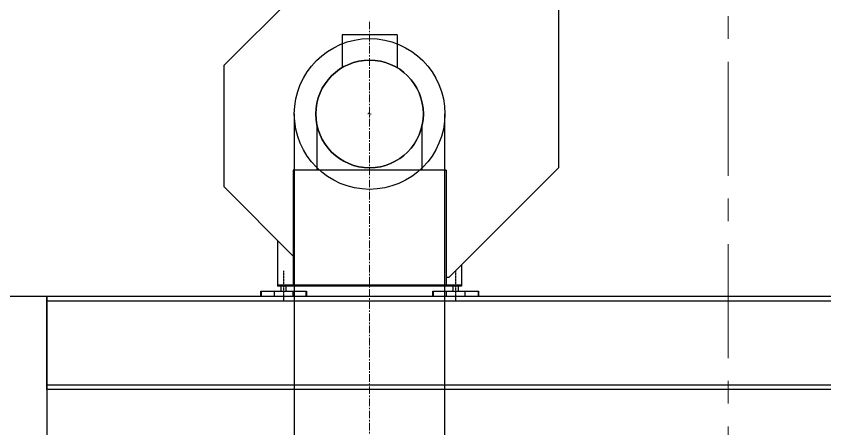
# Model space of a CAD drawing. Header units: millimetres. Extents: x 3220 to 226993, y 817 to 176024.
# Drawn here: x 161330 to 164713, y 161390 to 163114 of the extents above; entities that cross this region are included whole.
import ezdxf

# ---------------------------------------------------------------- set-up
doc = ezdxf.new("R2010")
doc.units = ezdxf.units.MM
for name, pattern in [('AXES', [50.8, 31.75, -6.35, 6.35, -6.35]), ('HARTLIJN', [1, 0.84, -0.08, 0, -0.08]), ('SLD-Solid', [0])]:
    doc.linetypes.add(name, pattern=pattern)
doc.layers.add('Axe', color=1, linetype='AXES', lineweight=9)
for name, color, linetype in [('HARTLIJN', 1, 'HARTLIJN'), ('LIJN-035', 7, 'Continuous'), ('SLD-0', 179, 'SLD-Solid')]:
    doc.layers.add(name, color=color, linetype=linetype)

# ---------------------------------------------------------------- blocks, each defined once
blk = doc.blocks.new('section 1-2')
for points in [[(12150, 10020), (11850, 10020), (11850, 26000), (12150, 26000)], [(17850, 25610), (12150, 25610), (12150, 26000), (17850, 26000)], [(12150, 25981), (17850, 25981), (17850, 25629), (12150, 25629)]]:
    blk.add_lwpolyline(points, close=True)
at = {"layer": 'Axe', "ltscale": 15}
blk.add_line((15000, -5500), (15000, 33323.9), dxfattribs=at)
blk = doc.blocks.new('SW_CENTERMARKSYMBOL_0')
at = {"layer": 'SLD-0', "color": 0}
for p, q in [((-5, 0), (-7, 0)), ((0, 0), (-2.5, 0)), ((0, 5), (0, 7)), ((0, 0), (0, 2.5)), ((0, 0), (2.5, 0)), ((0, 0), (0, -2.5)), ((5, 0), (7, 0)), ((0, -5), (0, -7))]:
    blk.add_line(p, q, dxfattribs=at)
blk = doc.blocks.new('212.1')
at = {"layer": 'HARTLIJN'}
for p, q in [((-534, 543), (-534, 429)), ((-360, -662), (-360, -787)), ((360, -662), (360, -787))]:
    blk.add_line(p, q, dxfattribs=at)
at = {"layer": 'LIJN-035'}
for p, q in [((-831.5, 537), (-831.5, 543)), ((-831.5, 543), (-236.5, 543)), ((-236.5, 537), (-236.5, 543)), ((-831.5, 537), (-236.5, 537)), ((-791.5, -230.9), (-791.5, 537)), ((-276.5, 537), (-276.5, 450)), ((-276.5, 450), (-95.1, 516)), ((288.8, 516), (-95.1, 516)), ((288.8, 516), (610, 194.8)), ((-115, 323), (-115, 186.4)), ((-115, 323), (115, 323)), ((115, 323), (115, 186.4)), ((610, 194.8), (610, -310.6)), ((-220, -242), (-220, -54.2)), ((220, -242), (220, -54.2)), ((-333.4, -689), (-791.5, -230.9)), ((-320, -242), (320, -242)), ((-320, -242), (-320, -722)), ((320, -242), (320, -722)), ((610, -310.6), (320, -600.6)), ((385, -535.6), (385, -722)), ((-385, -637.4), (-385, -722)), ((-320, -689), (-333.4, -689)), ((-385, -722), (-385, -727)), ((-385, -722), (385, -722)), ((-385, -727), (385, -727)), ((-370, -727), (-370, -747)), ((-350, -747), (-350, -727)), ((350, -727), (350, -747)), ((370, -747), (370, -727)), ((385, -722), (385, -727)), ((-455.5, -747), (-455.5, -769)), ((-453.6, -747), (-455.5, -747)), ((-453.6, -769), (-455.5, -769)), ((-453.6, -747), (-453.6, -769)), ((-399, -747), (-453.6, -747)), ((-399, -769), (-453.6, -769)), ((-399, -747), (-399, -769)), ((-321, -747), (-399, -747)), ((-321, -769), (-399, -769)), ((-321, -747), (-321, -769)), ((-266.4, -747), (-321, -747)), ((-266.4, -769), (-321, -769)), ((-266.4, -747), (-266.4, -769)), ((-264.5, -747), (-266.4, -747)), ((-264.5, -769), (-266.4, -769)), ((-264.5, -769), (-264.5, -747)), ((264.5, -747), (264.5, -769)), ((266.4, -747), (264.5, -747)), ((266.4, -769), (264.5, -769)), ((266.4, -747), (266.4, -769)), ((321, -747), (266.4, -747)), ((321, -769), (266.4, -769)), ((321, -747), (321, -769)), ((399, -747), (321, -747)), ((399, -769), (321, -769)), ((399, -747), (399, -769)), ((453.6, -747), (399, -747)), ((453.6, -769), (399, -769)), ((453.6, -747), (453.6, -769)), ((455.5, -747), (453.6, -747)), ((455.5, -769), (453.6, -769)), ((455.5, -769), (455.5, -747))]:
    blk.add_line(p, q, dxfattribs=at)
blk.add_circle((0, -7), 225, dxfattribs=at)
at = {"layer": 'HARTLIJN'}
blk.add_blockref('SW_CENTERMARKSYMBOL_0', (0, -7), dxfattribs=at)
blk = doc.blocks.new('165')
at = {"color": 34, "xscale": -1}
blk.add_blockref('212.1', (0, 7), dxfattribs=at)
blk = doc.blocks.new('lignr')
at = {"color": 4}
for p, q in [((245181.2, 40845.4), (245181.2, 37131.4)), ((245811.2, 37131.4), (245811.2, 40845.4))]:
    blk.add_line(p, q, dxfattribs=at)
for radius in [315, 225]:
    blk.add_circle((245496.2, 40845.4), radius, dxfattribs=at)
at = {"layer": 'Axe'}
blk.add_line((245496.2, 36932), (245496.2, 41237.4), dxfattribs=at)
blk.add_blockref('165', (245496.2, 40845.4))

msp = doc.modelspace()

# ---------------------------------------------------------------- block references
for name, p in [('section 1-2', (149308.2, 135943.7)), ('lignr', (-82687.9, 121860.3))]:
    msp.add_blockref(name, p)

doc.saveas('drawing.dxf')
